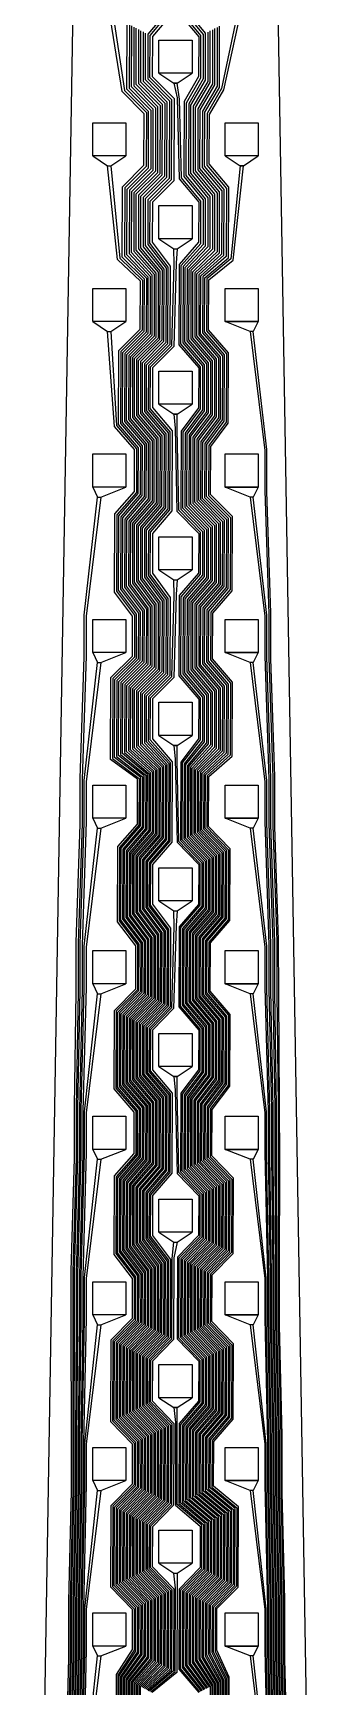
# Model space of a CAD drawing. Header units: inches. Extents: x 115980 to 170179, y 57000 to 74333.
# Drawn here: x 152065.3 to 152151.3, y 70409.1 to 70908.5 of the extents above; entities that cross this region are included whole.
import ezdxf

# ---------------------------------------------------------------- set-up
doc = ezdxf.new("R2010")
doc.units = ezdxf.units.IN
doc.header["$MEASUREMENT"] = 0
for name, color, linetype in [('metal', 221, 'Continuous'), ('nitride window', 40, 'Continuous'), ('profile', 140, 'Continuous')]:
    doc.layers.add(name, color=color, linetype=linetype)

msp = doc.modelspace()

# ---------------------------------------------------------------- linework, layer by layer
at = {"layer": 'metal'}
for points in [[(152092.09, 70390.82), (152092.09, 70412.02), (152097.26, 70419.36), (152097.29, 70433.42), (152090.79, 70440.17), (152090.89, 70462.86), (152097.26, 70469.36), (152097.29, 70483.42), (152090.79, 70490.17), (152090.89, 70512.86), (152097.26, 70519.36), (152097.29, 70533.42), (152091.79, 70540.67), (152091.88, 70562.34), (152097.76, 70569.1), (152097.79, 70583.67), (152091.79, 70590.67), (152091.88, 70612.34), (152098.25, 70618.84), (152098.29, 70633.92), (152092.79, 70641.17), (152092.87, 70661.83), (152098.75, 70668.59), (152098.79, 70684.17), (152091.09, 70690.32), (152091.19, 70712.7), (152097.66, 70719.15), (152097.69, 70733.62), (152092.29, 70740.92), (152092.38, 70762.09), (152098.25, 70768.84), (152098.29, 70783.92), (152092.29, 70790.92), (152092.38, 70812.09), (152098.85, 70818.53), (152098.89, 70834.22), (152092.19, 70840.87), (152092.28, 70862.14), (152098.75, 70868.59), (152098.79, 70884.17), (152092.19, 70890.87), (152087.79, 70918.42)], [(152088.79, 70918.42), (152092.89, 70891.22), (152099.49, 70884.52), (152099.44, 70868.23), (152092.97, 70861.78), (152092.89, 70841.22), (152099.49, 70834.52), (152099.44, 70818.23), (152092.97, 70811.78), (152092.89, 70791.22), (152098.89, 70784.22), (152098.85, 70768.53), (152092.97, 70761.78), (152092.89, 70741.22), (152098.29, 70733.92), (152098.25, 70718.84), (152091.78, 70712.39), (152091.69, 70690.62), (152099.29, 70684.42), (152099.25, 70668.33), (152093.37, 70661.57), (152093.29, 70641.42), (152098.79, 70634.17), (152098.75, 70618.59), (152092.38, 70612.09), (152092.29, 70590.92), (152098.29, 70583.92), (152098.25, 70568.84), (152092.38, 70562.09), (152092.29, 70540.92), (152097.79, 70533.67), (152097.76, 70519.1), (152091.39, 70512.6), (152091.29, 70490.42), (152097.79, 70483.67), (152097.76, 70469.1), (152091.39, 70462.6), (152091.29, 70440.42), (152097.79, 70433.67), (152097.76, 70419.1), (152092.49, 70411.82), (152092.49, 70391.02)], [(152127.79, 70918.42), (152122.22, 70891.78), (152117.84, 70884.25), (152117.79, 70868.67), (152123.69, 70861.62), (152123.61, 70841.06), (152116.55, 70834.92), (152116.49, 70818.02), (152122.49, 70811.02), (152122.42, 70791.68), (152117.14, 70784.61), (152117.09, 70768.32), (152123.69, 70761.62), (152123.61, 70741.06), (152117.74, 70734.3), (152117.69, 70718.62), (152123.69, 70711.62), (152123.61, 70691.06), (152116.84, 70684.77), (152116.79, 70668.17), (152123.29, 70661.42), (152123.22, 70641.27), (152117.34, 70634.51), (152117.29, 70618.42), (152123.29, 70611.42), (152123.22, 70591.27), (152117.84, 70584.25), (152117.79, 70568.67), (152124.29, 70561.92), (152124.21, 70540.75), (152117.84, 70534.25), (152117.79, 70518.67), (152124.29, 70511.92), (152124.21, 70490.75), (152118.33, 70483.99), (152118.29, 70468.92), (152125.79, 70462.67), (152125.7, 70439.98), (152119.32, 70433.48), (152119.29, 70419.42), (152123.29, 70411.42), (152123.29, 70391.42)], [(152123.69, 70391.22), (152123.69, 70411.62), (152119.79, 70419.67), (152119.82, 70433.22), (152126.19, 70439.72), (152126.29, 70462.92), (152118.79, 70469.17), (152118.83, 70483.74), (152124.7, 70490.49), (152124.79, 70512.17), (152118.29, 70518.92), (152118.33, 70533.99), (152124.7, 70540.49), (152124.79, 70562.17), (152118.29, 70568.92), (152118.33, 70583.99), (152123.71, 70591.01), (152123.79, 70611.67), (152117.79, 70618.67), (152117.84, 70634.25), (152123.71, 70641.01), (152123.79, 70661.67), (152117.29, 70668.42), (152117.34, 70684.51), (152124.21, 70690.75), (152124.29, 70711.92), (152118.29, 70718.92), (152118.33, 70733.99), (152124.21, 70740.75), (152124.29, 70761.92), (152117.69, 70768.62), (152117.74, 70784.3), (152123.02, 70791.37), (152123.09, 70811.32), (152117.09, 70818.32), (152117.14, 70834.61), (152124.31, 70840.7), (152124.39, 70861.97), (152118.49, 70869.02), (152118.53, 70883.89), (152122.92, 70891.42), (152128.79, 70918.42)], [(152105.7, 70914.98), (152099.92, 70908.17), (152099.89, 70894.72), (152106.49, 70888.02), (152106.39, 70864.62), (152099.92, 70858.17), (152099.89, 70844.72), (152105.49, 70837.52), (152105.4, 70815.13), (152098.93, 70808.69), (152098.89, 70794.22), (152104.89, 70787.22), (152104.8, 70765.44), (152098.93, 70758.69), (152098.89, 70744.22), (152104.29, 70736.92), (152104.21, 70715.75), (152097.74, 70709.3), (152097.69, 70693.62), (152104.29, 70686.92), (152104.21, 70665.75), (152098.33, 70658.99), (152098.29, 70643.92), (152103.79, 70636.67), (152103.71, 70616.01), (152097.34, 70609.51), (152097.29, 70593.42), (152103.29, 70586.42), (152103.22, 70566.27), (152097.34, 70559.51), (152097.29, 70543.42), (152102.79, 70536.17), (152102.72, 70516.53), (152096.35, 70510.02), (152096.29, 70492.92), (152102.79, 70486.17), (152102.72, 70466.53), (152096.35, 70460.02), (152096.29, 70442.92), (152102.79, 70436.17), (152102.72, 70416.53), (152096.49, 70409.82), (152096.49, 70393.02)], [(152096.89, 70393.22), (152096.89, 70409.62), (152103.22, 70416.27), (152103.29, 70436.42), (152096.79, 70443.17), (152096.84, 70459.77), (152103.22, 70466.27), (152103.29, 70486.42), (152096.79, 70493.17), (152096.84, 70509.77), (152103.22, 70516.27), (152103.29, 70536.42), (152097.79, 70543.67), (152097.84, 70559.25), (152103.71, 70566.01), (152103.79, 70586.67), (152097.79, 70593.67), (152097.84, 70609.25), (152104.21, 70615.75), (152104.29, 70636.92), (152098.79, 70644.17), (152098.83, 70658.74), (152104.7, 70665.49), (152104.79, 70687.17), (152098.29, 70693.92), (152098.33, 70708.99), (152104.8, 70715.44), (152104.89, 70737.22), (152099.49, 70744.52), (152099.52, 70758.38), (152105.4, 70765.13), (152105.49, 70787.52), (152099.49, 70794.52), (152099.52, 70808.38), (152105.99, 70814.83), (152106.09, 70837.82), (152100.59, 70845.07), (152100.61, 70857.81), (152107.09, 70864.26), (152107.19, 70888.37), (152100.59, 70895.07), (152100.61, 70907.81), (152106.39, 70914.62)], [(152107.09, 70914.26), (152101.31, 70907.45), (152101.29, 70895.42), (152107.89, 70888.72), (152107.78, 70863.9), (152101.31, 70857.45), (152101.29, 70845.42), (152106.69, 70838.12), (152106.59, 70814.52), (152100.12, 70808.07), (152100.09, 70794.82), (152106.09, 70787.82), (152105.99, 70764.83), (152100.12, 70758.07), (152100.09, 70744.82), (152105.49, 70737.52), (152105.4, 70715.13), (152098.93, 70708.69), (152098.89, 70694.22), (152105.29, 70687.42), (152105.2, 70665.24), (152099.32, 70658.48), (152099.29, 70644.42), (152104.79, 70637.17), (152104.7, 70615.49), (152098.33, 70608.99), (152098.29, 70593.92), (152104.29, 70586.92), (152104.21, 70565.75), (152098.33, 70558.99), (152098.29, 70543.92), (152103.79, 70536.67), (152103.71, 70516.01), (152097.34, 70509.51), (152097.29, 70493.42), (152103.79, 70486.67), (152103.71, 70466.01), (152097.34, 70459.51), (152097.29, 70443.42), (152103.79, 70436.67), (152103.71, 70416.01), (152097.29, 70409.42), (152097.29, 70393.42)], [(152109.39, 70914.47), (152115.29, 70907.42), (152115.28, 70895.39), (152110.89, 70887.86), (152110.79, 70865.17), (152116.69, 70858.12), (152116.67, 70844.67), (152110.59, 70838.01), (152110.49, 70815.02), (152116.49, 70808.02), (152116.47, 70794.77), (152111.19, 70787.7), (152111.09, 70765.32), (152117.69, 70758.62), (152117.66, 70744.15), (152111.78, 70737.39), (152111.69, 70715.62), (152117.69, 70708.62), (152117.66, 70694.15), (152111.88, 70687.34), (152111.79, 70665.67), (152118.29, 70658.92), (152118.25, 70643.84), (152112.38, 70637.09), (152112.29, 70615.92), (152118.29, 70608.92), (152118.25, 70593.84), (152112.87, 70586.83), (152112.79, 70566.17), (152119.29, 70559.42), (152119.25, 70543.33), (152112.87, 70536.83), (152112.79, 70516.17), (152119.29, 70509.42), (152119.25, 70493.33), (152113.37, 70486.57), (152113.29, 70466.42), (152120.79, 70460.17), (152120.73, 70442.56), (152114.36, 70436.05), (152114.29, 70416.92), (152119.29, 70409.42), (152119.29, 70393.42)], [(152119.69, 70393.22), (152119.69, 70409.62), (152114.79, 70417.17), (152114.86, 70435.8), (152121.23, 70442.3), (152121.29, 70460.42), (152113.79, 70466.67), (152113.87, 70486.31), (152119.74, 70493.07), (152119.79, 70509.67), (152113.29, 70516.42), (152113.37, 70536.57), (152119.74, 70543.07), (152119.79, 70559.67), (152113.29, 70566.42), (152113.37, 70586.57), (152118.75, 70593.59), (152118.79, 70609.17), (152112.79, 70616.17), (152112.87, 70636.83), (152118.75, 70643.59), (152118.79, 70659.17), (152112.29, 70665.92), (152112.38, 70687.09), (152118.25, 70693.84), (152118.29, 70708.92), (152112.29, 70715.92), (152112.38, 70737.09), (152118.25, 70743.84), (152118.29, 70758.92), (152111.69, 70765.62), (152111.78, 70787.39), (152117.06, 70794.46), (152117.09, 70808.32), (152111.09, 70815.32), (152111.19, 70837.7), (152117.36, 70844.31), (152117.39, 70858.47), (152111.49, 70865.52), (152111.58, 70887.5), (152115.97, 70895.03), (152115.99, 70907.77), (152110.09, 70914.82)], [(152110.79, 70915.17), (152116.69, 70908.12), (152116.67, 70894.67), (152112.28, 70887.14), (152112.19, 70865.87), (152118.09, 70858.82), (152118.06, 70843.95), (152111.78, 70837.39), (152111.69, 70815.62), (152117.69, 70808.62), (152117.66, 70794.15), (152112.38, 70787.09), (152112.29, 70765.92), (152118.89, 70759.22), (152118.85, 70743.53), (152112.97, 70736.78), (152112.89, 70716.22), (152118.89, 70709.22), (152118.85, 70693.53), (152112.87, 70686.83), (152112.79, 70666.17), (152119.29, 70659.42), (152119.25, 70643.33), (152113.37, 70636.57), (152113.29, 70616.42), (152119.29, 70609.42), (152119.25, 70593.33), (152113.87, 70586.31), (152113.79, 70566.67), (152120.29, 70559.92), (152120.24, 70542.81), (152113.87, 70536.31), (152113.79, 70516.67), (152120.29, 70509.92), (152120.24, 70492.81), (152114.36, 70486.05), (152114.29, 70466.92), (152121.79, 70460.67), (152121.73, 70442.04), (152115.35, 70435.54), (152115.29, 70417.42), (152120.09, 70409.82), (152120.09, 70393.02)], [(152120.49, 70392.82), (152120.49, 70410.02), (152115.79, 70417.67), (152115.85, 70435.28), (152122.22, 70441.78), (152122.29, 70460.92), (152114.79, 70467.17), (152114.86, 70485.8), (152120.73, 70492.56), (152120.79, 70510.17), (152114.29, 70516.92), (152114.36, 70536.05), (152120.73, 70542.56), (152120.79, 70560.17), (152114.29, 70566.92), (152114.36, 70586.05), (152119.74, 70593.07), (152119.79, 70609.67), (152113.79, 70616.67), (152113.87, 70636.31), (152119.74, 70643.07), (152119.79, 70659.67), (152113.29, 70666.42), (152113.37, 70686.57), (152119.44, 70693.23), (152119.49, 70709.52), (152113.49, 70716.52), (152113.57, 70736.47), (152119.44, 70743.23), (152119.49, 70759.52), (152112.89, 70766.22), (152112.97, 70786.78), (152118.25, 70793.84), (152118.29, 70808.92), (152112.29, 70815.92), (152112.38, 70837.09), (152118.75, 70843.59), (152118.79, 70859.17), (152112.89, 70866.22), (152112.97, 70886.78), (152117.36, 70894.31), (152117.39, 70908.47), (152111.49, 70915.52)], [(152092.89, 70391.22), (152092.89, 70411.62), (152098.25, 70418.84), (152098.29, 70433.92), (152091.79, 70440.67), (152091.88, 70462.34), (152098.25, 70468.84), (152098.29, 70483.92), (152091.79, 70490.67), (152091.88, 70512.34), (152098.25, 70518.84), (152098.29, 70533.92), (152092.79, 70541.17), (152092.87, 70561.83), (152098.75, 70568.59), (152098.79, 70584.17), (152092.79, 70591.17), (152092.87, 70611.83), (152099.25, 70618.33), (152099.29, 70634.42), (152093.79, 70641.67), (152093.87, 70661.31), (152099.74, 70668.07), (152099.79, 70684.67), (152092.29, 70690.92), (152092.38, 70712.09), (152098.85, 70718.53), (152098.89, 70734.22), (152093.49, 70741.52), (152093.57, 70761.47), (152099.44, 70768.23), (152099.49, 70784.52), (152093.49, 70791.52), (152093.57, 70811.47), (152100.04, 70817.92), (152100.09, 70834.82), (152093.59, 70841.57), (152093.67, 70861.42), (152100.14, 70867.86), (152100.19, 70884.87), (152093.59, 70891.57), (152093.67, 70911.42)], [(152094.36, 70911.05), (152094.29, 70891.92), (152100.89, 70885.22), (152100.83, 70867.5), (152094.36, 70861.05), (152094.29, 70841.92), (152100.69, 70835.12), (152100.64, 70817.61), (152094.16, 70811.16), (152094.09, 70791.82), (152100.09, 70784.82), (152100.04, 70767.92), (152094.16, 70761.16), (152094.09, 70741.82), (152099.49, 70734.52), (152099.44, 70718.23), (152092.97, 70711.78), (152092.89, 70691.22), (152100.29, 70684.92), (152100.24, 70667.81), (152094.36, 70661.05), (152094.29, 70641.92), (152099.79, 70634.67), (152099.74, 70618.07), (152093.37, 70611.57), (152093.29, 70591.42), (152099.29, 70584.42), (152099.25, 70568.33), (152093.37, 70561.57), (152093.29, 70541.42), (152098.79, 70534.17), (152098.75, 70518.59), (152092.38, 70512.09), (152092.29, 70490.92), (152098.79, 70484.17), (152098.75, 70468.59), (152092.38, 70462.09), (152092.29, 70440.92), (152098.79, 70434.17), (152098.75, 70418.59), (152093.29, 70411.42), (152093.29, 70391.42)], [(152093.69, 70391.62), (152093.69, 70411.22), (152099.25, 70418.33), (152099.29, 70434.42), (152092.79, 70441.17), (152092.87, 70461.83), (152099.25, 70468.33), (152099.29, 70484.42), (152092.79, 70491.17), (152092.87, 70511.83), (152099.25, 70518.33), (152099.29, 70534.42), (152093.79, 70541.67), (152093.87, 70561.31), (152099.74, 70568.07), (152099.79, 70584.67), (152093.79, 70591.67), (152093.87, 70611.31), (152100.24, 70617.81), (152100.29, 70634.92), (152094.79, 70642.17), (152094.86, 70660.8), (152100.73, 70667.56), (152100.79, 70685.17), (152093.49, 70691.52), (152093.57, 70711.47), (152100.04, 70717.92), (152100.09, 70734.82), (152094.69, 70742.12), (152094.76, 70760.85), (152100.64, 70767.61), (152100.69, 70785.12), (152094.69, 70792.12), (152094.76, 70810.85), (152101.23, 70817.3), (152101.29, 70835.42), (152094.99, 70842.27), (152095.06, 70860.69), (152101.53, 70867.14), (152101.59, 70885.57), (152094.99, 70892.27), (152095.06, 70910.69)], [(152095.75, 70910.33), (152095.69, 70892.62), (152102.29, 70885.92), (152102.22, 70866.78), (152095.75, 70860.33), (152095.69, 70842.62), (152101.89, 70835.72), (152101.83, 70816.99), (152095.35, 70810.54), (152095.29, 70792.42), (152101.29, 70785.42), (152101.23, 70767.3), (152095.35, 70760.54), (152095.29, 70742.42), (152100.69, 70735.12), (152100.64, 70717.61), (152094.16, 70711.16), (152094.09, 70691.82), (152101.29, 70685.42), (152101.23, 70667.3), (152095.35, 70660.54), (152095.29, 70642.42), (152100.79, 70635.17), (152100.73, 70617.56), (152094.36, 70611.05), (152094.29, 70591.92), (152100.29, 70584.92), (152100.24, 70567.81), (152094.36, 70561.05), (152094.29, 70541.92), (152099.79, 70534.67), (152099.74, 70518.07), (152093.37, 70511.57), (152093.29, 70491.42), (152099.79, 70484.67), (152099.74, 70468.07), (152093.37, 70461.57), (152093.29, 70441.42), (152099.79, 70434.67), (152099.74, 70418.07), (152094.09, 70411.02), (152094.09, 70391.82)], [(152094.49, 70392.02), (152094.49, 70410.82), (152100.24, 70417.81), (152100.29, 70434.92), (152093.79, 70441.67), (152093.87, 70461.31), (152100.24, 70467.81), (152100.29, 70484.92), (152093.79, 70491.67), (152093.87, 70511.31), (152100.24, 70517.81), (152100.29, 70534.92), (152094.79, 70542.17), (152094.86, 70560.8), (152100.73, 70567.56), (152100.79, 70585.17), (152094.79, 70592.17), (152094.86, 70610.8), (152101.23, 70617.3), (152101.29, 70635.42), (152095.79, 70642.67), (152095.85, 70660.28), (152101.73, 70667.04), (152101.79, 70685.67), (152094.69, 70692.12), (152094.76, 70710.85), (152101.23, 70717.3), (152101.29, 70735.42), (152095.89, 70742.72), (152095.95, 70760.23), (152101.83, 70766.99), (152101.89, 70785.72), (152095.89, 70792.72), (152095.95, 70810.23), (152102.42, 70816.68), (152102.49, 70836.02), (152096.39, 70842.97), (152096.45, 70859.97), (152102.92, 70866.42), (152102.99, 70886.27), (152096.39, 70892.97), (152096.45, 70909.97)], [(152097.14, 70909.61), (152097.09, 70893.32), (152103.69, 70886.62), (152103.61, 70866.06), (152097.14, 70859.61), (152097.09, 70843.32), (152103.09, 70836.32), (152103.02, 70816.37), (152096.55, 70809.92), (152096.49, 70793.02), (152102.49, 70786.02), (152102.42, 70766.68), (152096.55, 70759.92), (152096.49, 70743.02), (152101.89, 70735.72), (152101.83, 70716.99), (152095.35, 70710.54), (152095.29, 70692.42), (152102.29, 70685.92), (152102.22, 70666.78), (152096.35, 70660.02), (152096.29, 70642.92), (152101.79, 70635.67), (152101.73, 70617.04), (152095.35, 70610.54), (152095.29, 70592.42), (152101.29, 70585.42), (152101.23, 70567.3), (152095.35, 70560.54), (152095.29, 70542.42), (152100.79, 70535.17), (152100.73, 70517.56), (152094.36, 70511.05), (152094.29, 70491.92), (152100.79, 70485.17), (152100.73, 70467.56), (152094.36, 70461.05), (152094.29, 70441.92), (152100.79, 70435.17), (152100.73, 70417.56), (152094.89, 70410.62), (152094.89, 70392.22)], [(152095.29, 70392.42), (152095.29, 70410.42), (152101.23, 70417.3), (152101.29, 70435.42), (152094.79, 70442.17), (152094.86, 70460.8), (152101.23, 70467.3), (152101.29, 70485.42), (152094.79, 70492.17), (152094.86, 70510.8), (152101.23, 70517.3), (152101.29, 70535.42), (152095.79, 70542.67), (152095.85, 70560.28), (152101.73, 70567.04), (152101.79, 70585.67), (152095.79, 70592.67), (152095.85, 70610.28), (152102.22, 70616.78), (152102.29, 70635.92), (152096.79, 70643.17), (152096.84, 70659.77), (152102.72, 70666.53), (152102.79, 70686.17), (152095.89, 70692.72), (152095.95, 70710.23), (152102.42, 70716.68), (152102.49, 70736.02), (152097.09, 70743.32), (152097.14, 70759.61), (152103.02, 70766.37), (152103.09, 70786.32), (152097.09, 70793.32), (152097.14, 70809.61), (152103.61, 70816.06), (152103.69, 70836.62), (152097.79, 70843.67), (152097.84, 70859.25), (152104.31, 70865.7), (152104.39, 70886.97), (152097.79, 70893.67), (152097.84, 70909.25)], [(152098.53, 70908.89), (152098.49, 70894.02), (152105.09, 70887.32), (152105, 70865.34), (152098.53, 70858.89), (152098.49, 70844.02), (152104.29, 70836.92), (152104.21, 70815.75), (152097.74, 70809.3), (152097.69, 70793.62), (152103.69, 70786.62), (152103.61, 70766.06), (152097.74, 70759.3), (152097.69, 70743.62), (152103.09, 70736.32), (152103.02, 70716.37), (152096.55, 70709.92), (152096.49, 70693.02), (152103.29, 70686.42), (152103.22, 70666.27), (152097.34, 70659.51), (152097.29, 70643.42), (152102.79, 70636.17), (152102.72, 70616.53), (152096.35, 70610.02), (152096.29, 70592.92), (152102.29, 70585.92), (152102.22, 70566.78), (152096.35, 70560.02), (152096.29, 70542.92), (152101.79, 70535.67), (152101.73, 70517.04), (152095.35, 70510.54), (152095.29, 70492.42), (152101.79, 70485.67), (152101.73, 70467.04), (152095.35, 70460.54), (152095.29, 70442.42), (152101.79, 70435.67), (152101.73, 70417.04), (152095.69, 70410.22), (152095.69, 70392.62)], [(152096.09, 70392.82), (152096.09, 70410.02), (152102.22, 70416.78), (152102.29, 70435.92), (152095.79, 70442.67), (152095.85, 70460.28), (152102.22, 70466.78), (152102.29, 70485.92), (152095.79, 70492.67), (152095.85, 70510.28), (152102.22, 70516.78), (152102.29, 70535.92), (152096.79, 70543.17), (152096.84, 70559.77), (152102.72, 70566.53), (152102.79, 70586.17), (152096.79, 70593.17), (152096.84, 70609.77), (152103.22, 70616.27), (152103.29, 70636.42), (152097.79, 70643.67), (152097.84, 70659.25), (152103.71, 70666.01), (152103.79, 70686.67), (152097.09, 70693.32), (152097.14, 70709.61), (152103.61, 70716.06), (152103.69, 70736.62), (152098.29, 70743.92), (152098.33, 70758.99), (152104.21, 70765.75), (152104.29, 70786.92), (152098.29, 70793.92), (152098.33, 70808.99), (152104.8, 70815.44), (152104.89, 70837.22), (152099.19, 70844.37), (152099.22, 70858.53), (152105.7, 70864.98), (152105.79, 70887.67), (152099.19, 70894.37), (152099.22, 70908.53)], [(152118.09, 70908.82), (152118.06, 70893.95), (152113.67, 70886.42), (152113.59, 70866.57), (152119.49, 70859.52), (152119.44, 70843.23), (152112.97, 70836.78), (152112.89, 70816.22), (152118.89, 70809.22), (152118.85, 70793.53), (152113.57, 70786.47), (152113.49, 70766.52), (152120.09, 70759.82), (152120.04, 70742.92), (152114.16, 70736.16), (152114.09, 70716.82), (152120.09, 70709.82), (152120.04, 70692.92), (152113.87, 70686.31), (152113.79, 70666.67), (152120.29, 70659.92), (152120.24, 70642.81), (152114.36, 70636.05), (152114.29, 70616.92), (152120.29, 70609.92), (152120.24, 70592.81), (152114.86, 70585.8), (152114.79, 70567.17), (152121.29, 70560.42), (152121.23, 70542.3), (152114.86, 70535.8), (152114.79, 70517.17), (152121.29, 70510.42), (152121.23, 70492.3), (152115.35, 70485.54), (152115.29, 70467.42), (152122.79, 70461.17), (152122.72, 70441.53), (152116.35, 70435.02), (152116.29, 70417.92), (152120.89, 70410.22), (152120.89, 70392.62)], [(152121.29, 70392.42), (152121.29, 70410.42), (152116.79, 70418.17), (152116.84, 70434.77), (152123.22, 70441.27), (152123.29, 70461.42), (152115.79, 70467.67), (152115.85, 70485.28), (152121.73, 70492.04), (152121.79, 70510.67), (152115.29, 70517.42), (152115.35, 70535.54), (152121.73, 70542.04), (152121.79, 70560.67), (152115.29, 70567.42), (152115.35, 70585.54), (152120.73, 70592.56), (152120.79, 70610.17), (152114.79, 70617.17), (152114.86, 70635.8), (152120.73, 70642.56), (152120.79, 70660.17), (152114.29, 70666.92), (152114.36, 70686.05), (152120.64, 70692.61), (152120.69, 70710.12), (152114.69, 70717.12), (152114.76, 70735.85), (152120.64, 70742.61), (152120.69, 70760.12), (152114.09, 70766.82), (152114.16, 70786.16), (152119.44, 70793.23), (152119.49, 70809.52), (152113.49, 70816.52), (152113.57, 70836.47), (152120.14, 70842.86), (152120.19, 70859.87), (152114.29, 70866.92), (152114.36, 70886.05), (152118.75, 70893.59), (152118.79, 70909.17)], [(152119.49, 70909.52), (152119.44, 70893.23), (152115.06, 70885.69), (152114.99, 70867.27), (152120.89, 70860.22), (152120.83, 70842.5), (152114.16, 70836.16), (152114.09, 70816.82), (152120.09, 70809.82), (152120.04, 70792.92), (152114.76, 70785.85), (152114.69, 70767.12), (152121.29, 70760.42), (152121.23, 70742.3), (152115.35, 70735.54), (152115.29, 70717.42), (152121.29, 70710.42), (152121.23, 70692.3), (152114.86, 70685.8), (152114.79, 70667.17), (152121.29, 70660.42), (152121.23, 70642.3), (152115.35, 70635.54), (152115.29, 70617.42), (152121.29, 70610.42), (152121.23, 70592.3), (152115.85, 70585.28), (152115.79, 70567.67), (152122.29, 70560.92), (152122.22, 70541.78), (152115.85, 70535.28), (152115.79, 70517.67), (152122.29, 70510.92), (152122.22, 70491.78), (152116.35, 70485.02), (152116.29, 70467.92), (152123.79, 70461.67), (152123.71, 70441.01), (152117.34, 70434.51), (152117.29, 70418.42), (152121.69, 70410.62), (152121.69, 70392.22)], [(152122.09, 70392.02), (152122.09, 70410.82), (152117.79, 70418.67), (152117.84, 70434.25), (152124.21, 70440.75), (152124.29, 70461.92), (152116.79, 70468.17), (152116.84, 70484.77), (152122.72, 70491.53), (152122.79, 70511.17), (152116.29, 70517.92), (152116.35, 70535.02), (152122.72, 70541.53), (152122.79, 70561.17), (152116.29, 70567.92), (152116.35, 70585.02), (152121.73, 70592.04), (152121.79, 70610.67), (152115.79, 70617.67), (152115.85, 70635.28), (152121.73, 70642.04), (152121.79, 70660.67), (152115.29, 70667.42), (152115.35, 70685.54), (152121.83, 70691.99), (152121.89, 70710.72), (152115.89, 70717.72), (152115.95, 70735.23), (152121.83, 70741.99), (152121.89, 70760.72), (152115.29, 70767.42), (152115.35, 70785.54), (152120.64, 70792.61), (152120.69, 70810.12), (152114.69, 70817.12), (152114.76, 70835.85), (152121.53, 70842.14), (152121.59, 70860.57), (152115.69, 70867.62), (152115.75, 70885.33), (152120.14, 70892.86), (152120.19, 70909.87)], [(152120.89, 70910.22), (152120.83, 70892.5), (152116.45, 70884.97), (152116.39, 70867.97), (152122.29, 70860.92), (152122.22, 70841.78), (152115.35, 70835.54), (152115.29, 70817.42), (152121.29, 70810.42), (152121.23, 70792.3), (152115.95, 70785.23), (152115.89, 70767.72), (152122.49, 70761.02), (152122.42, 70741.68), (152116.55, 70734.92), (152116.49, 70718.02), (152122.49, 70711.02), (152122.42, 70691.68), (152115.85, 70685.28), (152115.79, 70667.67), (152122.29, 70660.92), (152122.22, 70641.78), (152116.35, 70635.02), (152116.29, 70617.92), (152122.29, 70610.92), (152122.22, 70591.78), (152116.84, 70584.77), (152116.79, 70568.17), (152123.29, 70561.42), (152123.22, 70541.27), (152116.84, 70534.77), (152116.79, 70518.17), (152123.29, 70511.42), (152123.22, 70491.27), (152117.34, 70484.51), (152117.29, 70468.42), (152124.79, 70462.17), (152124.7, 70440.49), (152118.33, 70433.99), (152118.29, 70418.92), (152122.49, 70411.02), (152122.49, 70391.82)], [(152122.89, 70391.62), (152122.89, 70411.22), (152118.79, 70419.17), (152118.83, 70433.74), (152125.2, 70440.24), (152125.29, 70462.42), (152117.79, 70468.67), (152117.84, 70484.25), (152123.71, 70491.01), (152123.79, 70511.67), (152117.29, 70518.42), (152117.34, 70534.51), (152123.71, 70541.01), (152123.79, 70561.67), (152117.29, 70568.42), (152117.34, 70584.51), (152122.72, 70591.53), (152122.79, 70611.17), (152116.79, 70618.17), (152116.84, 70634.77), (152122.72, 70641.53), (152122.79, 70661.17), (152116.29, 70667.92), (152116.35, 70685.02), (152123.02, 70691.37), (152123.09, 70711.32), (152117.09, 70718.32), (152117.14, 70734.61), (152123.02, 70741.37), (152123.09, 70761.32), (152116.49, 70768.02), (152116.55, 70784.92), (152121.83, 70791.99), (152121.89, 70810.72), (152115.89, 70817.72), (152115.95, 70835.23), (152122.92, 70841.42), (152122.99, 70861.27), (152117.09, 70868.32), (152117.14, 70884.61), (152121.53, 70892.14), (152121.59, 70910.57)], [(152118.89, 70393.62), (152118.89, 70409.22), (152113.79, 70416.67), (152113.87, 70436.31), (152120.24, 70442.81), (152120.29, 70459.92), (152112.79, 70466.17), (152112.87, 70486.83), (152118.75, 70493.59), (152118.79, 70509.17), (152112.29, 70515.92), (152112.38, 70537.09), (152118.75, 70543.59), (152118.79, 70559.17), (152112.29, 70565.92), (152112.38, 70587.09), (152117.76, 70594.1), (152117.79, 70608.67), (152111.79, 70615.67), (152111.88, 70637.34), (152117.76, 70644.1), (152117.79, 70658.67), (152111.29, 70665.42), (152111.39, 70687.6), (152117.06, 70694.46), (152117.09, 70708.32), (152111.09, 70715.32), (152111.19, 70737.7), (152117.06, 70744.46), (152117.09, 70758.32), (152110.49, 70765.02), (152110.59, 70788.01), (152115.87, 70795.08), (152115.89, 70807.72), (152109.89, 70814.72), (152110, 70838.32), (152115.97, 70845.03), (152115.99, 70857.77), (152110.09, 70864.82), (152109.5, 70888.58), (152108.79, 70893.42), (152108.79, 70893.42), (152107.79, 70893.42), (152108.81, 70888.94), (152109.39, 70864.47), (152115.29, 70857.42), (152115.28, 70845.39), (152109.4, 70838.63), (152109.29, 70814.42), (152115.29, 70807.42), (152115.28, 70795.39), (152110, 70788.32), (152109.89, 70764.72), (152116.49, 70758.02), (152116.47, 70744.77), (152110.59, 70738.01), (152110.49, 70715.02), (152116.49, 70708.02), (152116.47, 70694.77), (152110.89, 70687.86), (152110.79, 70665.17), (152117.29, 70658.42), (152117.26, 70644.36), (152111.39, 70637.6), (152111.29, 70615.42), (152117.29, 70608.42), (152117.26, 70594.36), (152111.88, 70587.34), (152111.79, 70565.67), (152118.29, 70558.92), (152118.25, 70543.84), (152111.88, 70537.34), (152111.79, 70515.67), (152118.29, 70508.92), (152118.25, 70493.84), (152112.38, 70487.09), (152112.29, 70465.92), (152119.79, 70459.67), (152119.74, 70443.07), (152113.37, 70436.57), (152113.29, 70416.42), (152118.49, 70409.02)], [(152091.29, 70390.42), (152091.29, 70412.42), (152096.27, 70419.87), (152096.29, 70432.92), (152089.79, 70439.67), (152089.9, 70463.37), (152096.27, 70469.87), (152096.29, 70482.92), (152089.79, 70489.67), (152089.9, 70513.37), (152096.27, 70519.87), (152096.29, 70532.92), (152090.79, 70540.17), (152090.89, 70562.86), (152096.77, 70569.62), (152096.79, 70583.17), (152090.79, 70590.17), (152090.89, 70612.86), (152097.26, 70619.36), (152097.29, 70633.42), (152091.79, 70640.67), (152091.88, 70662.34), (152097.76, 70669.1), (152097.79, 70683.67), (152089.89, 70689.72), (152090, 70713.32), (152096.47, 70719.77), (152096.49, 70733.02), (152091.09, 70740.32), (152091.19, 70762.7), (152097.06, 70769.46), (152097.09, 70783.32), (152091.09, 70790.32), (152091.19, 70812.7), (152097.66, 70819.15), (152097.69, 70833.62), (152090.79, 70840.17), (152087.79, 70868.42), (152087.79, 70868.42), (152088.79, 70868.42), (152091.49, 70840.52), (152098.29, 70833.92), (152098.25, 70818.84), (152091.78, 70812.39), (152091.69, 70790.62), (152097.69, 70783.62), (152097.66, 70769.15), (152091.78, 70762.39), (152091.69, 70740.62), (152097.09, 70733.32), (152097.06, 70719.46), (152090.59, 70713.01), (152090.49, 70690.02), (152098.29, 70683.92), (152098.25, 70668.84), (152092.38, 70662.09), (152092.29, 70640.92), (152097.79, 70633.67), (152097.76, 70619.1), (152091.39, 70612.6), (152091.29, 70590.42), (152097.29, 70583.42), (152097.26, 70569.36), (152091.39, 70562.6), (152091.29, 70540.42), (152096.79, 70533.17), (152096.77, 70519.62), (152090.39, 70513.12), (152090.29, 70489.92), (152096.79, 70483.17), (152096.77, 70469.62), (152090.39, 70463.12), (152090.29, 70439.92), (152096.79, 70433.17), (152096.77, 70419.62), (152091.69, 70412.22), (152091.69, 70390.62)], [(152124.49, 70390.82), (152124.49, 70412.02), (152120.79, 70420.17), (152120.81, 70432.71), (152127.18, 70439.21), (152127.29, 70463.42), (152119.79, 70469.67), (152119.82, 70483.22), (152125.7, 70489.98), (152125.79, 70512.67), (152119.29, 70519.42), (152119.32, 70533.48), (152125.7, 70539.98), (152125.79, 70562.67), (152119.29, 70569.42), (152119.32, 70583.48), (152124.7, 70590.49), (152124.79, 70612.17), (152118.79, 70619.17), (152118.83, 70633.74), (152124.7, 70640.49), (152124.79, 70662.17), (152118.29, 70668.92), (152118.33, 70683.99), (152125.4, 70690.13), (152125.49, 70712.52), (152119.49, 70719.52), (152119.52, 70733.38), (152125.4, 70740.13), (152125.49, 70762.52), (152118.89, 70769.22), (152118.93, 70783.69), (152124.21, 70790.75), (152124.29, 70811.92), (152118.29, 70818.92), (152118.33, 70833.99), (152125.7, 70839.98), (152128.79, 70868.42), (152128.79, 70868.42), (152127.79, 70868.42), (152125, 70840.34), (152117.74, 70834.3), (152117.69, 70818.62), (152123.69, 70811.62), (152123.61, 70791.06), (152118.33, 70783.99), (152118.29, 70768.92), (152124.89, 70762.22), (152124.8, 70740.44), (152118.93, 70733.69), (152118.89, 70719.22), (152124.89, 70712.22), (152124.8, 70690.44), (152117.84, 70684.25), (152117.79, 70668.67), (152124.29, 70661.92), (152124.21, 70640.75), (152118.33, 70633.99), (152118.29, 70618.92), (152124.29, 70611.92), (152124.21, 70590.75), (152118.83, 70583.74), (152118.79, 70569.17), (152125.29, 70562.42), (152125.2, 70540.24), (152118.83, 70533.74), (152118.79, 70519.17), (152125.29, 70512.42), (152125.2, 70490.24), (152119.32, 70483.48), (152119.29, 70469.42), (152126.79, 70463.17), (152126.69, 70439.46), (152120.32, 70432.96), (152120.29, 70419.92), (152124.09, 70411.82), (152124.09, 70391.02)], [(152097.69, 70393.62), (152097.69, 70409.22), (152104.21, 70415.75), (152104.29, 70436.92), (152097.79, 70443.67), (152097.84, 70459.25), (152104.21, 70465.75), (152104.29, 70486.92), (152097.79, 70493.67), (152097.84, 70509.25), (152104.21, 70515.75), (152104.29, 70536.92), (152098.79, 70544.17), (152098.83, 70558.74), (152104.7, 70565.49), (152104.79, 70587.17), (152098.79, 70594.17), (152098.83, 70608.74), (152105.2, 70615.24), (152105.29, 70637.42), (152099.79, 70644.67), (152099.82, 70658.22), (152105.7, 70664.98), (152105.79, 70687.67), (152099.49, 70694.52), (152099.52, 70708.38), (152105.99, 70714.83), (152106.09, 70737.82), (152100.69, 70745.12), (152100.71, 70757.76), (152106.59, 70764.52), (152106.69, 70788.12), (152100.69, 70795.12), (152100.71, 70807.76), (152107.18, 70814.21), (152107.89, 70838.72), (152107.79, 70843.42), (152107.79, 70843.42), (152108.79, 70843.42), (152108.49, 70839.02), (152107.78, 70813.9), (152101.31, 70807.45), (152101.31, 70795.43), (152107.29, 70788.42), (152107.18, 70764.21), (152101.31, 70757.45), (152101.31, 70745.43), (152106.69, 70738.12), (152106.59, 70714.52), (152100.12, 70708.07), (152100.09, 70694.82), (152106.29, 70687.92), (152106.19, 70664.72), (152100.32, 70657.96), (152100.29, 70644.92), (152105.79, 70637.67), (152105.7, 70614.98), (152099.32, 70608.48), (152099.29, 70594.42), (152105.29, 70587.42), (152105.2, 70565.24), (152099.32, 70558.48), (152099.29, 70544.42), (152104.79, 70537.17), (152104.7, 70515.49), (152098.33, 70508.99), (152098.29, 70493.92), (152104.79, 70487.17), (152104.7, 70465.49), (152098.33, 70458.99), (152098.29, 70443.92), (152104.79, 70437.17), (152104.7, 70415.49), (152098.09, 70409.02)], [(152090.49, 70390.02), (152090.49, 70412.82), (152095.28, 70420.39), (152095.29, 70432.42), (152088.79, 70439.17), (152088.9, 70463.89), (152095.28, 70470.39), (152095.29, 70482.42), (152088.79, 70489.17), (152088.9, 70513.89), (152095.28, 70520.39), (152095.29, 70532.42), (152089.79, 70539.67), (152089.9, 70563.37), (152095.77, 70570.13), (152095.79, 70582.67), (152089.79, 70589.67), (152089.9, 70613.37), (152096.27, 70619.87), (152096.29, 70632.92), (152090.79, 70640.17), (152090.89, 70662.86), (152096.77, 70669.62), (152096.79, 70683.17), (152088.69, 70689.12), (152088.81, 70713.94), (152095.28, 70720.39), (152095.29, 70732.42), (152089.89, 70739.72), (152090, 70763.32), (152095.87, 70770.08), (152095.89, 70782.72), (152089.89, 70789.72), (152087.79, 70818.42), (152087.79, 70818.42), (152088.79, 70818.42), (152090.49, 70790.02), (152096.49, 70783.02), (152096.47, 70769.77), (152090.59, 70763.01), (152090.49, 70740.02), (152095.89, 70732.72), (152095.87, 70720.08), (152089.4, 70713.63), (152089.29, 70689.42), (152097.29, 70683.42), (152097.26, 70669.36), (152091.39, 70662.6), (152091.29, 70640.42), (152096.79, 70633.17), (152096.77, 70619.62), (152090.39, 70613.12), (152090.29, 70589.92), (152096.29, 70582.92), (152096.27, 70569.87), (152090.39, 70563.12), (152090.29, 70539.92), (152095.79, 70532.67), (152095.77, 70520.13), (152089.4, 70513.63), (152089.29, 70489.42), (152095.79, 70482.67), (152095.77, 70470.13), (152089.4, 70463.63), (152089.29, 70439.42), (152095.79, 70432.67), (152095.77, 70420.13), (152090.89, 70412.62), (152090.89, 70390.22)], [(152142.09, 70385.82), (152141.29, 70417.42), (152141.29, 70435.42), (152140.49, 70467.82), (152140.49, 70485.02), (152139.69, 70518.22), (152139.69, 70534.62), (152139.79, 70568.17), (152139.74, 70584.77), (152139.49, 70618.32), (152139.44, 70634.61), (152138.29, 70668.92), (152138.25, 70683.99), (152137.09, 70719.52), (152137.06, 70733.38), (152135.89, 70770.12), (152135.87, 70782.76), (152131.79, 70818.42), (152131.79, 70818.42), (152130.79, 70818.42), (152135.28, 70782.45), (152135.28, 70770.43), (152136.47, 70733.07), (152136.49, 70719.82), (152137.66, 70683.69), (152137.69, 70669.22), (152138.85, 70634.3), (152138.89, 70618.62), (152139.25, 70584.51), (152139.29, 70568.42), (152139.29, 70534.42), (152139.29, 70518.42), (152140.09, 70484.82), (152140.09, 70468.02), (152140.89, 70435.22), (152140.89, 70417.62), (152141.69, 70385.62)], [(152118.09, 70408.82), (152112.79, 70416.17), (152112.87, 70436.83), (152119.25, 70443.33), (152119.29, 70459.42), (152111.79, 70465.67), (152111.88, 70487.34), (152117.76, 70494.1), (152117.79, 70508.67), (152111.29, 70515.42), (152111.39, 70537.6), (152117.76, 70544.1), (152117.79, 70558.67), (152111.29, 70565.42), (152111.39, 70587.6), (152116.77, 70594.62), (152116.79, 70608.17), (152110.79, 70615.17), (152110.89, 70637.86), (152116.77, 70644.62), (152116.79, 70658.17), (152110.29, 70664.92), (152110.39, 70688.12), (152115.87, 70695.08), (152115.89, 70707.72), (152109.89, 70714.72), (152110, 70738.32), (152115.87, 70745.08), (152115.89, 70757.72), (152109.29, 70764.42), (152108.81, 70788.94), (152108.79, 70793.42), (152108.79, 70793.42), (152107.79, 70793.42), (152108.21, 70789.25), (152108.69, 70764.12), (152115.29, 70757.42), (152115.28, 70745.39), (152109.4, 70738.63), (152109.29, 70714.42), (152115.29, 70707.42), (152115.28, 70695.39), (152109.9, 70688.37), (152109.79, 70664.67), (152116.29, 70657.92), (152116.27, 70644.87), (152110.39, 70638.12), (152110.29, 70614.92), (152116.29, 70607.92), (152116.27, 70594.87), (152110.89, 70587.86), (152110.79, 70565.17), (152117.29, 70558.42), (152117.26, 70544.36), (152110.89, 70537.86), (152110.79, 70515.17), (152117.29, 70508.42), (152117.26, 70494.36), (152111.39, 70487.6), (152111.29, 70465.42), (152118.79, 70459.17), (152118.75, 70443.59), (152112.38, 70437.09), (152112.29, 70415.92), (152117.69, 70408.62)], [(152075.29, 70385.42), (152076.09, 70417.82), (152076.09, 70435.02), (152076.89, 70468.22), (152076.89, 70484.62), (152076.79, 70518.17), (152076.84, 70534.77), (152077.79, 70568.67), (152077.84, 70584.25), (152078.29, 70618.92), (152078.33, 70633.99), (152079.49, 70669.52), (152079.52, 70683.38), (152080.69, 70720.12), (152080.71, 70732.76), (152084.79, 70768.42), (152084.79, 70768.42), (152085.79, 70768.42), (152081.31, 70732.45), (152081.31, 70720.43), (152080.12, 70683.07), (152080.09, 70669.82), (152078.93, 70633.69), (152078.89, 70619.22), (152078.33, 70583.99), (152078.29, 70568.92), (152077.34, 70534.51), (152077.29, 70518.42), (152077.29, 70484.42), (152077.29, 70468.42), (152076.49, 70434.82), (152076.49, 70418.02), (152075.69, 70385.22)], [(152141.29, 70385.42), (152140.49, 70417.82), (152140.49, 70435.02), (152139.69, 70468.22), (152139.69, 70484.62), (152138.89, 70518.62), (152138.89, 70534.22), (152138.79, 70568.67), (152138.75, 70584.25), (152138.29, 70618.92), (152138.25, 70633.99), (152137.09, 70669.52), (152137.06, 70683.38), (152135.89, 70720.12), (152135.87, 70732.76), (152131.79, 70768.42), (152131.79, 70768.42), (152130.79, 70768.42), (152135.28, 70732.45), (152135.28, 70720.43), (152136.47, 70683.07), (152136.49, 70669.82), (152137.66, 70633.69), (152137.69, 70619.22), (152138.25, 70583.99), (152138.29, 70568.92), (152138.49, 70534.02), (152138.49, 70518.82), (152139.29, 70484.42), (152139.29, 70468.42), (152140.09, 70434.82), (152140.09, 70418.02), (152140.89, 70385.22)], [(152098.49, 70408.82), (152105.2, 70415.24), (152105.29, 70437.42), (152098.79, 70444.17), (152098.83, 70458.74), (152105.2, 70465.24), (152105.29, 70487.42), (152098.79, 70494.17), (152098.83, 70508.74), (152105.2, 70515.24), (152105.29, 70537.42), (152099.79, 70544.67), (152099.82, 70558.22), (152105.7, 70564.98), (152105.79, 70587.67), (152099.79, 70594.67), (152099.82, 70608.22), (152106.19, 70614.72), (152106.29, 70637.92), (152100.79, 70645.17), (152100.81, 70657.71), (152106.69, 70664.46), (152106.79, 70688.17), (152100.69, 70695.12), (152100.71, 70707.76), (152107.18, 70714.21), (152107.89, 70738.72), (152107.79, 70743.42), (152107.79, 70743.42), (152108.79, 70743.42), (152108.49, 70739.02), (152107.78, 70713.9), (152101.31, 70707.45), (152101.31, 70695.43), (152107.29, 70688.42), (152107.18, 70664.21), (152101.31, 70657.45), (152101.31, 70645.43), (152106.79, 70638.17), (152106.69, 70614.46), (152100.32, 70607.96), (152100.29, 70594.92), (152106.29, 70587.92), (152106.19, 70564.72), (152100.32, 70557.96), (152100.29, 70544.92), (152105.79, 70537.67), (152105.7, 70514.98), (152099.32, 70508.48), (152099.29, 70494.42), (152105.79, 70487.67), (152105.7, 70464.98), (152099.32, 70458.48), (152099.29, 70444.42), (152105.79, 70437.67), (152105.7, 70414.98), (152098.89, 70408.62)], [(152076.09, 70385.02), (152076.89, 70418.22), (152076.89, 70434.62), (152077.69, 70468.62), (152077.69, 70484.22), (152077.79, 70518.67), (152077.84, 70534.25), (152078.79, 70569.17), (152078.83, 70583.74), (152079.49, 70619.52), (152079.52, 70633.38), (152080.69, 70670.12), (152080.71, 70682.76), (152084.79, 70718.42), (152084.79, 70718.42), (152085.79, 70718.42), (152081.31, 70682.45), (152081.31, 70670.43), (152080.12, 70633.07), (152080.12, 70619.83), (152079.32, 70583.48), (152079.29, 70569.42), (152078.33, 70533.99), (152078.29, 70518.92), (152078.09, 70484.02), (152078.09, 70468.82), (152077.29, 70434.42), (152077.29, 70418.42), (152076.49, 70384.82)], [(152140.49, 70385.02), (152139.69, 70418.22), (152139.69, 70434.62), (152138.89, 70468.62), (152138.89, 70484.22), (152138.09, 70519.02), (152138.09, 70533.82), (152137.79, 70569.17), (152137.76, 70583.74), (152137.09, 70619.52), (152137.06, 70633.38), (152135.89, 70670.12), (152135.87, 70682.76), (152131.79, 70718.42), (152131.79, 70718.42), (152130.79, 70718.42), (152135.28, 70682.45), (152135.28, 70670.43), (152136.47, 70633.07), (152136.47, 70619.83), (152137.26, 70583.48), (152137.29, 70569.42), (152137.69, 70533.62), (152137.69, 70519.22), (152138.49, 70484.02), (152138.49, 70468.82), (152139.29, 70434.42), (152139.29, 70418.42), (152140.09, 70384.82)], [(152117.29, 70408.42), (152111.79, 70415.67), (152111.88, 70437.34), (152118.25, 70443.84), (152118.29, 70458.92), (152110.79, 70465.17), (152110.89, 70487.86), (152116.77, 70494.62), (152116.79, 70508.17), (152110.29, 70514.92), (152110.39, 70538.12), (152116.77, 70544.62), (152116.79, 70558.17), (152110.29, 70564.92), (152110.39, 70588.12), (152115.77, 70595.13), (152115.79, 70607.67), (152109.79, 70614.67), (152109.9, 70638.37), (152115.77, 70645.13), (152115.79, 70657.67), (152109.29, 70664.42), (152108.81, 70688.94), (152108.79, 70693.42), (152108.79, 70693.42), (152107.79, 70693.42), (152108.21, 70689.25), (152108.79, 70664.17), (152115.29, 70657.42), (152115.28, 70645.39), (152109.4, 70638.63), (152109.29, 70614.42), (152115.29, 70607.42), (152115.28, 70595.39), (152109.9, 70588.37), (152109.79, 70564.67), (152116.29, 70557.92), (152116.27, 70544.87), (152109.9, 70538.37), (152109.79, 70514.67), (152116.29, 70507.92), (152116.27, 70494.87), (152110.39, 70488.12), (152110.29, 70464.92), (152117.79, 70458.67), (152117.76, 70444.1), (152111.39, 70437.6), (152111.29, 70415.42), (152116.89, 70408.22)], [(152076.89, 70384.62), (152077.69, 70418.62), (152077.69, 70434.22), (152078.49, 70469.02), (152078.49, 70483.82), (152078.79, 70519.17), (152078.83, 70533.74), (152079.79, 70569.67), (152079.82, 70583.22), (152080.69, 70620.12), (152080.71, 70632.76), (152084.79, 70668.42), (152084.79, 70668.42), (152085.79, 70668.42), (152081.31, 70632.45), (152081.31, 70620.43), (152080.32, 70582.96), (152080.29, 70569.92), (152079.32, 70533.48), (152079.29, 70519.42), (152078.89, 70483.62), (152078.89, 70469.22), (152078.09, 70434.02), (152078.09, 70418.82), (152077.29, 70384.42)], [(152139.69, 70384.62), (152138.89, 70418.62), (152138.89, 70434.22), (152138.09, 70469.02), (152138.09, 70483.82), (152137.29, 70519.42), (152137.29, 70533.42), (152136.79, 70569.67), (152136.77, 70583.22), (152135.89, 70620.12), (152135.87, 70632.76), (152131.79, 70668.42), (152131.79, 70668.42), (152130.79, 70668.42), (152135.28, 70632.45), (152135.28, 70620.43), (152136.27, 70582.96), (152136.29, 70569.92), (152136.89, 70533.22), (152136.89, 70519.62), (152137.69, 70483.62), (152137.69, 70469.22), (152138.49, 70434.02), (152138.49, 70418.82), (152139.29, 70384.42)], [(152099.29, 70408.42), (152106.19, 70414.72), (152106.29, 70437.92), (152099.79, 70444.67), (152099.82, 70458.22), (152106.19, 70464.72), (152106.29, 70487.92), (152099.79, 70494.67), (152099.82, 70508.22), (152106.19, 70514.72), (152106.29, 70537.92), (152100.79, 70545.17), (152100.81, 70557.71), (152106.69, 70564.46), (152106.79, 70588.17), (152100.79, 70595.17), (152100.81, 70607.71), (152107.18, 70614.21), (152107.89, 70638.72), (152107.79, 70643.42), (152107.79, 70643.42), (152108.79, 70643.42), (152108.49, 70639.02), (152107.68, 70613.95), (152101.31, 70607.45), (152101.31, 70595.43), (152107.29, 70588.42), (152107.18, 70564.21), (152101.31, 70557.45), (152101.31, 70545.43), (152106.79, 70538.17), (152106.69, 70514.46), (152100.32, 70507.96), (152100.29, 70494.92), (152106.79, 70488.17), (152106.69, 70464.46), (152100.32, 70457.96), (152100.29, 70444.92), (152106.79, 70438.17), (152106.69, 70414.46), (152099.69, 70408.22)], [(152077.69, 70384.22), (152078.49, 70419.02), (152078.49, 70433.82), (152079.29, 70469.42), (152079.29, 70483.42), (152079.79, 70519.67), (152079.82, 70533.22), (152080.79, 70570.17), (152080.81, 70582.71), (152084.79, 70618.42), (152084.79, 70618.42), (152085.79, 70618.42), (152081.31, 70582.45), (152081.31, 70570.43), (152080.32, 70532.96), (152080.29, 70519.92), (152079.69, 70483.22), (152079.69, 70469.62), (152078.89, 70433.62), (152078.89, 70419.22), (152078.09, 70384.02)], [(152138.89, 70384.22), (152138.09, 70419.02), (152138.09, 70433.82), (152137.29, 70469.42), (152137.29, 70483.42), (152136.49, 70519.82), (152136.49, 70533.02), (152135.79, 70570.17), (152135.77, 70582.71), (152131.79, 70618.42), (152131.79, 70618.42), (152130.79, 70618.42), (152135.28, 70582.45), (152135.28, 70570.43), (152136.09, 70532.82), (152136.09, 70520.02), (152136.89, 70483.22), (152136.89, 70469.62), (152137.69, 70433.62), (152137.69, 70419.22), (152138.49, 70384.02)], [(152116.49, 70408.02), (152110.79, 70415.17), (152110.89, 70437.86), (152117.26, 70444.36), (152117.29, 70458.42), (152109.79, 70464.67), (152109.9, 70488.37), (152115.77, 70495.13), (152115.79, 70507.67), (152109.29, 70514.42), (152109.4, 70538.63), (152115.77, 70545.13), (152115.79, 70557.67), (152109.29, 70564.42), (152108.81, 70588.94), (152108.79, 70593.42), (152108.79, 70593.42), (152107.79, 70593.42), (152108.21, 70589.25), (152108.79, 70564.17), (152115.29, 70557.42), (152115.28, 70545.39), (152108.9, 70538.89), (152108.79, 70514.17), (152115.29, 70507.42), (152115.28, 70495.39), (152109.4, 70488.63), (152109.29, 70464.42), (152116.79, 70458.17), (152116.77, 70444.62), (152110.39, 70438.12), (152110.29, 70414.92), (152116.09, 70407.82)], [(152078.49, 70383.82), (152079.29, 70419.42), (152079.29, 70433.42), (152080.09, 70469.82), (152080.09, 70483.02), (152080.79, 70520.17), (152080.81, 70532.71), (152084.79, 70568.42), (152084.79, 70568.42), (152085.79, 70568.42), (152081.31, 70532.45), (152081.31, 70520.43), (152080.49, 70482.82), (152080.49, 70470.02), (152079.69, 70433.22), (152079.69, 70419.62), (152078.89, 70383.62)], [(152138.09, 70383.82), (152137.29, 70419.42), (152137.29, 70433.42), (152136.49, 70469.82), (152136.49, 70483.02), (152135.69, 70520.22), (152135.69, 70532.62), (152131.79, 70568.42), (152131.79, 70568.42), (152130.79, 70568.42), (152135.29, 70532.42), (152135.29, 70520.42), (152136.09, 70482.82), (152136.09, 70470.02), (152136.89, 70433.22), (152136.89, 70419.62), (152137.69, 70383.62)], [(152100.09, 70408.02), (152107.18, 70414.21), (152107.29, 70438.42), (152100.79, 70445.17), (152100.81, 70457.71), (152107.18, 70464.21), (152107.29, 70488.42), (152100.79, 70495.17), (152100.81, 70507.71), (152107.18, 70514.21), (152107.29, 70538.42), (152107.79, 70543.42), (152107.79, 70543.42), (152108.79, 70543.42), (152107.79, 70538.67), (152107.68, 70513.95), (152101.31, 70507.45), (152101.29, 70495.42), (152107.79, 70488.67), (152107.68, 70463.95), (152101.31, 70457.45), (152101.29, 70445.42), (152107.79, 70438.67), (152107.68, 70413.95), (152100.49, 70407.82)], [(152079.29, 70383.42), (152080.09, 70419.82), (152080.09, 70433.02), (152080.89, 70470.22), (152080.89, 70482.62), (152084.79, 70518.42), (152084.79, 70518.42), (152085.79, 70518.42), (152081.29, 70482.42), (152081.29, 70470.42), (152080.49, 70432.82), (152080.49, 70420.02), (152079.69, 70383.22)], [(152137.29, 70383.42), (152136.49, 70419.82), (152136.49, 70433.02), (152135.69, 70470.22), (152135.69, 70482.62), (152131.79, 70518.42), (152131.79, 70518.42), (152130.79, 70518.42), (152135.29, 70482.42), (152135.29, 70470.42), (152136.09, 70432.82), (152136.09, 70420.02), (152136.89, 70383.22)], [(152115.69, 70407.62), (152109.79, 70414.67), (152109.9, 70438.37), (152116.27, 70444.87), (152116.29, 70457.92), (152108.79, 70464.17), (152108.79, 70489.17), (152108.79, 70493.42), (152108.79, 70493.42), (152107.79, 70493.42), (152108.29, 70488.92), (152108.29, 70463.92), (152115.79, 70457.67), (152115.77, 70445.13), (152109.4, 70438.63), (152109.29, 70414.42), (152115.29, 70407.42)], [(152080.09, 70383.02), (152080.89, 70420.22), (152080.89, 70432.62), (152084.79, 70468.42), (152084.79, 70468.42), (152085.79, 70468.42), (152081.29, 70432.42), (152081.31, 70420.43), (152080.49, 70382.82)], [(152136.49, 70383.02), (152135.69, 70420.22), (152135.69, 70432.62), (152131.79, 70468.42), (152131.79, 70468.42), (152130.79, 70468.42), (152135.29, 70432.42), (152135.28, 70420.43), (152136.09, 70382.82)], [(152100.89, 70407.62), (152108.18, 70413.69), (152108.29, 70438.92), (152107.79, 70443.42), (152107.79, 70443.42), (152108.79, 70443.42), (152108.79, 70439.17), (152108.67, 70413.43), (152101.29, 70407.42)], [(152080.89, 70382.62), (152084.79, 70418.42), (152084.79, 70418.42), (152085.79, 70418.42), (152081.29, 70382.42)], [(152135.69, 70382.62), (152131.79, 70418.42), (152131.79, 70418.42), (152130.79, 70418.42), (152135.29, 70382.42)]]:
    msp.add_lwpolyline(points, dxfattribs=at)
for points in [[(152103.29, 70906.42), (152113.29, 70906.42), (152113.29, 70896.42), (152103.29, 70896.42)], [(152113.29, 70896.42), (152103.29, 70896.42), (152107.79, 70893.42), (152108.79, 70893.42), (152113.29, 70896.42)], [(152083.29, 70881.42), (152093.29, 70881.42), (152093.29, 70871.42), (152083.29, 70871.42)], [(152123.29, 70881.42), (152133.29, 70881.42), (152133.29, 70871.42), (152123.29, 70871.42)], [(152093.29, 70871.42), (152083.29, 70871.42), (152087.79, 70868.42), (152088.79, 70868.42), (152093.29, 70871.42)], [(152133.29, 70871.42), (152123.29, 70871.42), (152127.79, 70868.42), (152128.79, 70868.42), (152133.29, 70871.42)], [(152103.29, 70856.42), (152113.29, 70856.42), (152113.29, 70846.42), (152103.29, 70846.42)], [(152113.29, 70846.42), (152103.29, 70846.42), (152107.79, 70843.42), (152108.79, 70843.42), (152113.29, 70846.42)], [(152083.29, 70831.42), (152093.29, 70831.42), (152093.29, 70821.42), (152083.29, 70821.42)], [(152123.29, 70831.42), (152133.29, 70831.42), (152133.29, 70821.42), (152123.29, 70821.42)], [(152093.29, 70821.42), (152083.29, 70821.42), (152087.79, 70818.42), (152088.79, 70818.42), (152093.29, 70821.42)], [(152123.29, 70821.42), (152133.29, 70821.42), (152131.79, 70818.42), (152130.79, 70818.42), (152123.29, 70821.42)], [(152103.29, 70806.42), (152113.29, 70806.42), (152113.29, 70796.42), (152103.29, 70796.42)], [(152113.29, 70796.42), (152103.29, 70796.42), (152107.79, 70793.42), (152108.79, 70793.42), (152113.29, 70796.42)], [(152083.29, 70781.42), (152093.29, 70781.42), (152093.29, 70771.42), (152083.29, 70771.42)], [(152123.29, 70781.42), (152133.29, 70781.42), (152133.29, 70771.42), (152123.29, 70771.42)], [(152093.29, 70771.42), (152083.29, 70771.42), (152084.79, 70768.42), (152085.79, 70768.42), (152093.29, 70771.42)], [(152123.29, 70771.42), (152133.29, 70771.42), (152131.79, 70768.42), (152130.79, 70768.42), (152123.29, 70771.42)], [(152103.29, 70756.42), (152113.29, 70756.42), (152113.29, 70746.42), (152103.29, 70746.42)], [(152113.29, 70746.42), (152103.29, 70746.42), (152107.79, 70743.42), (152108.79, 70743.42), (152113.29, 70746.42)], [(152083.29, 70731.42), (152093.29, 70731.42), (152093.29, 70721.42), (152083.29, 70721.42)], [(152123.29, 70731.42), (152133.29, 70731.42), (152133.29, 70721.42), (152123.29, 70721.42)], [(152093.29, 70721.42), (152083.29, 70721.42), (152084.79, 70718.42), (152085.79, 70718.42), (152093.29, 70721.42)], [(152123.29, 70721.42), (152133.29, 70721.42), (152131.79, 70718.42), (152130.79, 70718.42), (152123.29, 70721.42)], [(152103.29, 70706.42), (152113.29, 70706.42), (152113.29, 70696.42), (152103.29, 70696.42)], [(152113.29, 70696.42), (152103.29, 70696.42), (152107.79, 70693.42), (152108.79, 70693.42), (152113.29, 70696.42)], [(152083.29, 70681.42), (152093.29, 70681.42), (152093.29, 70671.42), (152083.29, 70671.42)], [(152123.29, 70681.42), (152133.29, 70681.42), (152133.29, 70671.42), (152123.29, 70671.42)], [(152093.29, 70671.42), (152083.29, 70671.42), (152084.79, 70668.42), (152085.79, 70668.42), (152093.29, 70671.42)], [(152123.29, 70671.42), (152133.29, 70671.42), (152131.79, 70668.42), (152130.79, 70668.42), (152123.29, 70671.42)], [(152103.29, 70656.42), (152113.29, 70656.42), (152113.29, 70646.42), (152103.29, 70646.42)], [(152113.29, 70646.42), (152103.29, 70646.42), (152107.79, 70643.42), (152108.79, 70643.42), (152113.29, 70646.42)], [(152083.29, 70631.42), (152093.29, 70631.42), (152093.29, 70621.42), (152083.29, 70621.42)], [(152123.29, 70631.42), (152133.29, 70631.42), (152133.29, 70621.42), (152123.29, 70621.42)], [(152093.29, 70621.42), (152083.29, 70621.42), (152084.79, 70618.42), (152085.79, 70618.42), (152093.29, 70621.42)], [(152123.29, 70621.42), (152133.29, 70621.42), (152131.79, 70618.42), (152130.79, 70618.42), (152123.29, 70621.42)], [(152103.29, 70606.42), (152113.29, 70606.42), (152113.29, 70596.42), (152103.29, 70596.42)], [(152113.29, 70596.42), (152103.29, 70596.42), (152107.79, 70593.42), (152108.79, 70593.42), (152113.29, 70596.42)], [(152083.29, 70581.42), (152093.29, 70581.42), (152093.29, 70571.42), (152083.29, 70571.42)], [(152123.29, 70581.42), (152133.29, 70581.42), (152133.29, 70571.42), (152123.29, 70571.42)], [(152093.29, 70571.42), (152083.29, 70571.42), (152084.79, 70568.42), (152085.79, 70568.42), (152093.29, 70571.42)], [(152123.29, 70571.42), (152133.29, 70571.42), (152131.79, 70568.42), (152130.79, 70568.42), (152123.29, 70571.42)], [(152103.29, 70556.42), (152113.29, 70556.42), (152113.29, 70546.42), (152103.29, 70546.42)], [(152113.29, 70546.42), (152103.29, 70546.42), (152107.79, 70543.42), (152108.79, 70543.42), (152113.29, 70546.42)], [(152083.29, 70531.42), (152093.29, 70531.42), (152093.29, 70521.42), (152083.29, 70521.42)], [(152123.29, 70531.42), (152133.29, 70531.42), (152133.29, 70521.42), (152123.29, 70521.42)], [(152093.29, 70521.42), (152083.29, 70521.42), (152084.79, 70518.42), (152085.79, 70518.42), (152093.29, 70521.42)], [(152123.29, 70521.42), (152133.29, 70521.42), (152131.79, 70518.42), (152130.79, 70518.42), (152123.29, 70521.42)], [(152103.29, 70506.42), (152113.29, 70506.42), (152113.29, 70496.42), (152103.29, 70496.42)], [(152113.29, 70496.42), (152103.29, 70496.42), (152107.79, 70493.42), (152108.79, 70493.42), (152113.29, 70496.42)], [(152083.29, 70481.42), (152093.29, 70481.42), (152093.29, 70471.42), (152083.29, 70471.42)], [(152123.29, 70481.42), (152133.29, 70481.42), (152133.29, 70471.42), (152123.29, 70471.42)], [(152093.29, 70471.42), (152083.29, 70471.42), (152084.79, 70468.42), (152085.79, 70468.42), (152093.29, 70471.42)], [(152123.29, 70471.42), (152133.29, 70471.42), (152131.79, 70468.42), (152130.79, 70468.42), (152123.29, 70471.42)], [(152103.29, 70456.42), (152113.29, 70456.42), (152113.29, 70446.42), (152103.29, 70446.42)], [(152113.29, 70446.42), (152103.29, 70446.42), (152107.79, 70443.42), (152108.79, 70443.42), (152113.29, 70446.42)], [(152083.29, 70431.42), (152093.29, 70431.42), (152093.29, 70421.42), (152083.29, 70421.42)], [(152123.29, 70431.42), (152133.29, 70431.42), (152133.29, 70421.42), (152123.29, 70421.42)], [(152093.29, 70421.42), (152083.29, 70421.42), (152084.79, 70418.42), (152085.79, 70418.42), (152093.29, 70421.42)], [(152123.29, 70421.42), (152133.29, 70421.42), (152131.79, 70418.42), (152130.79, 70418.42), (152123.29, 70421.42)]]:
    msp.add_lwpolyline(points, close=True, dxfattribs=at)
at = {"layer": 'nitride window'}
for points in [[(152103.29, 70906.42), (152113.29, 70906.42), (152113.29, 70896.42), (152103.29, 70896.42)], [(152083.29, 70881.42), (152093.29, 70881.42), (152093.29, 70871.42), (152083.29, 70871.42)], [(152123.29, 70881.42), (152133.29, 70881.42), (152133.29, 70871.42), (152123.29, 70871.42)], [(152103.29, 70856.42), (152113.29, 70856.42), (152113.29, 70846.42), (152103.29, 70846.42)], [(152083.29, 70831.42), (152093.29, 70831.42), (152093.29, 70821.42), (152083.29, 70821.42)], [(152123.29, 70831.42), (152133.29, 70831.42), (152133.29, 70821.42), (152123.29, 70821.42)], [(152103.29, 70806.42), (152113.29, 70806.42), (152113.29, 70796.42), (152103.29, 70796.42)], [(152083.29, 70781.42), (152093.29, 70781.42), (152093.29, 70771.42), (152083.29, 70771.42)], [(152123.29, 70781.42), (152133.29, 70781.42), (152133.29, 70771.42), (152123.29, 70771.42)], [(152103.29, 70756.42), (152113.29, 70756.42), (152113.29, 70746.42), (152103.29, 70746.42)], [(152083.29, 70731.42), (152093.29, 70731.42), (152093.29, 70721.42), (152083.29, 70721.42)], [(152123.29, 70731.42), (152133.29, 70731.42), (152133.29, 70721.42), (152123.29, 70721.42)], [(152103.29, 70706.42), (152113.29, 70706.42), (152113.29, 70696.42), (152103.29, 70696.42)], [(152083.29, 70681.42), (152093.29, 70681.42), (152093.29, 70671.42), (152083.29, 70671.42)], [(152123.29, 70681.42), (152133.29, 70681.42), (152133.29, 70671.42), (152123.29, 70671.42)], [(152103.29, 70656.42), (152113.29, 70656.42), (152113.29, 70646.42), (152103.29, 70646.42)], [(152083.29, 70631.42), (152093.29, 70631.42), (152093.29, 70621.42), (152083.29, 70621.42)], [(152123.29, 70631.42), (152133.29, 70631.42), (152133.29, 70621.42), (152123.29, 70621.42)], [(152103.29, 70606.42), (152113.29, 70606.42), (152113.29, 70596.42), (152103.29, 70596.42)], [(152083.29, 70581.42), (152093.29, 70581.42), (152093.29, 70571.42), (152083.29, 70571.42)], [(152123.29, 70581.42), (152133.29, 70581.42), (152133.29, 70571.42), (152123.29, 70571.42)], [(152103.29, 70556.42), (152113.29, 70556.42), (152113.29, 70546.42), (152103.29, 70546.42)], [(152083.29, 70531.42), (152093.29, 70531.42), (152093.29, 70521.42), (152083.29, 70521.42)], [(152123.29, 70531.42), (152133.29, 70531.42), (152133.29, 70521.42), (152123.29, 70521.42)], [(152103.29, 70506.42), (152113.29, 70506.42), (152113.29, 70496.42), (152103.29, 70496.42)], [(152083.29, 70481.42), (152093.29, 70481.42), (152093.29, 70471.42), (152083.29, 70471.42)], [(152123.29, 70481.42), (152133.29, 70481.42), (152133.29, 70471.42), (152123.29, 70471.42)], [(152103.29, 70456.42), (152113.29, 70456.42), (152113.29, 70446.42), (152103.29, 70446.42)], [(152083.29, 70431.42), (152093.29, 70431.42), (152093.29, 70421.42), (152083.29, 70421.42)], [(152123.29, 70431.42), (152133.29, 70431.42), (152133.29, 70421.42), (152123.29, 70421.42)]]:
    msp.add_lwpolyline(points, close=True, dxfattribs=at)
at = {"layer": 'profile'}
msp.add_lwpolyline([(152108.29, 71161.42), (152120.29, 71127.42), (152128.29, 71101.42), (152133.29, 71081.42), (152137.29, 71031.42), (152151.29, 70191.42), (152151.29, 68661.42), (152065.29, 68661.42), (152065.29, 70191.42), (152079.29, 71031.42), (152083.29, 71081.42), (152088.29, 71101.42), (152096.29, 71127.42)], close=True, dxfattribs=at)

doc.saveas('drawing.dxf')
